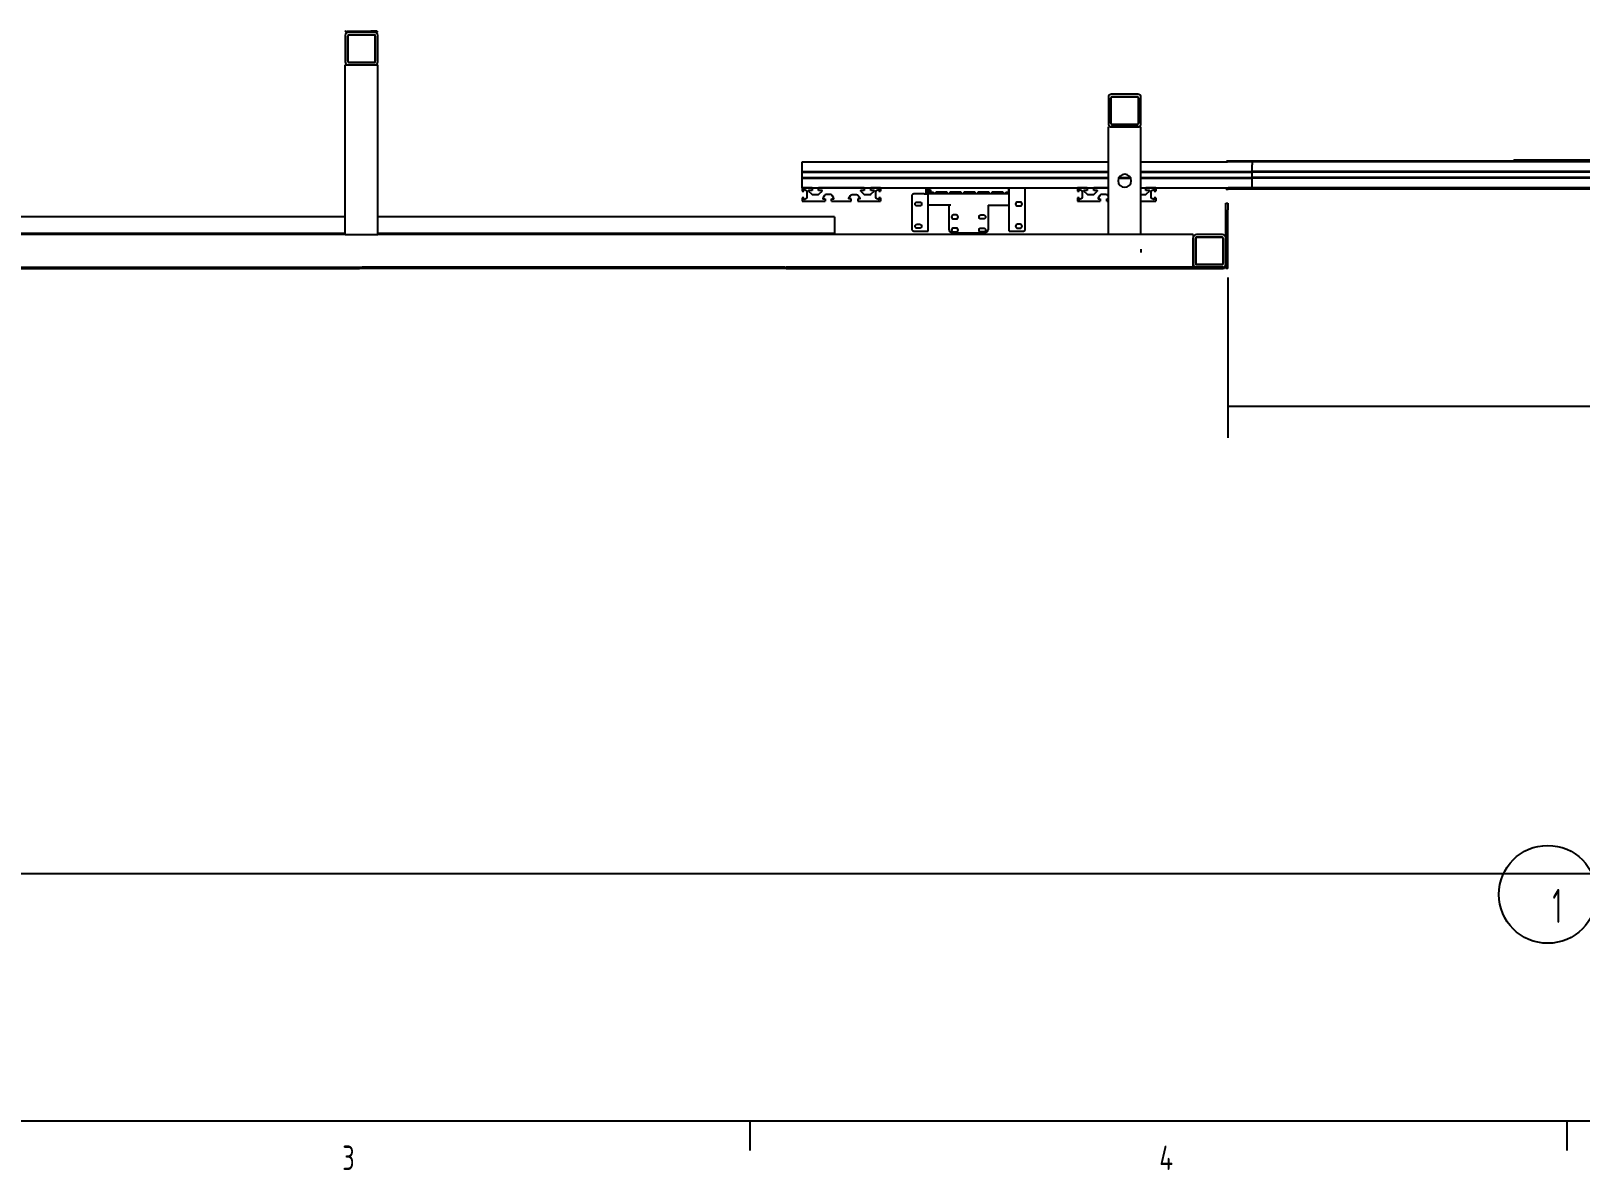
# Model space of a CAD drawing. Header units: millimetres. Extents: x 0 to 1189, y 0 to 841.
# Drawn here: x 187 to 345.4, y 5 to 121.4 of the extents above; entities that cross this region are included whole.
import ezdxf

# ---------------------------------------------------------------- set-up
doc = ezdxf.new("R2010")
doc.units = ezdxf.units.MM
for name, color, linetype, true_color in [('1', 7, 'CONTINUOUS', 0xffffff), ('162', 7, 'CONTINUOUS', 0xffffff), ('5', 7, 'CONTINUOUS', 0xffffff)]:
    doc.layers.add(name, color=color, linetype=linetype, true_color=true_color)
doc.styles.add('iso-1', font='isocp.shx')
doc.dimstyles.get("Standard").update_dxf_attribs({"dimtxt": 0.18, "dimasz": 0.18, "dimexe": 0.18, "dimexo": 0.0625, "dimgap": 0.09, "dimtad": 0, "dimtih": 1, "dimtoh": 1, "dimdec": 4, "dimzin": 0, "dimdsep": 46, "dimtxsty": 'Standard', "dimcen": 0.09, "dimadec": 0, "dimazin": 0, "dimtfac": 1, "dimtdec": 4, "dimtofl": 0, "dimtmove": 0, "dimatfit": 3, "dimfxl": 1, "dimtolj": 1, "dimtzin": 0, "dimarcsym": 0})

# ---------------------------------------------------------------- blocks, each defined once
blk = doc.blocks.new('IDSYMBOL3')
at = {"layer": '1', "color": 152, "linetype": 'Continuous'}
blk.add_circle((342.02, 33.18), 5, dxfattribs=at)
at = {"layer": '1', "color": 87, "linetype": 'Continuous', "insert": (342.5, 30.25), "char_height": 3.5, "attachment_point": 7, "line_spacing_factor": 0.963855, "style": 'iso-1'}
blk.add_mtext('\\W00.625;1 ', dxfattribs=at)
blk = doc.blocks.new('DimnDraft3D13')
at = {"layer": '1', "color": 152, "linetype": 'Continuous', "transparency": 16777216}
for p, q in [((415.98, 165.58), (415.98, 79.83)), ((309.31, 96.18), (309.31, 79.83))]:
    blk.add_line(p, q, dxfattribs=at)
at = {"layer": '1', "color": 27, "linetype": 'Continuous', "transparency": 16777216}
blk.add_line((415.98, 83), (309.31, 83), dxfattribs=at)
for points in [[(309.31, 83), (312.49, 83.56), (312.49, 82.44), (309.31, 83)], [(415.98, 83), (412.8, 82.44), (412.8, 83.56), (415.98, 83)]]:
    blk.add_solid(points, dxfattribs=at)
at = {"layer": '1', "color": 23, "linetype": 'Continuous', "transparency": 16777216, "insert": (359.39, 83.57), "char_height": 3.5, "attachment_point": 7, "line_spacing_factor": 0.963855, "style": 'iso-1'}
blk.add_mtext('\\W01.000;1600 ', dxfattribs=at)

msp = doc.modelspace()

# ---------------------------------------------------------------- linework, layer by layer
at = {"layer": '1', "color": 251, "linetype": 'Continuous'}
msp.add_line((90.564, 35.306), (640.45, 35.306), dxfattribs=at)
at = {"layer": '162', "color": 163, "linetype": 'Continuous'}
for p, q in [((1179, 10), (10, 10)), ((260.5, 7), (260.5, 10)), ((344, 7), (344, 10))]:
    msp.add_line(p, q, dxfattribs=at)
at = {"layer": '5', "color": 252, "linetype": 'Continuous'}
for p, q in [((219.11, 120.905), (219.11, 118.239)), ((219.282, 121.372), (219.377, 121.372)), ((219.377, 121.372), (221.71, 121.372)), ((219.377, 120.905), (219.377, 118.239)), ((219.377, 118.305), (219.377, 120.839)), ((222.11, 121.239), (219.443, 121.239)), ((222.11, 120.972), (219.443, 120.972)), ((219.51, 120.972), (222.043, 120.972)), ((222.377, 121.372), (221.71, 121.372)), ((222.377, 121.239), (222.11, 121.239)), ((222.177, 118.239), (222.177, 120.905)), ((222.177, 120.839), (222.177, 118.305)), ((222.377, 121.372), (222.377, 121.239)), ((222.443, 118.239), (222.443, 120.905)), ((219.11, 100.572), (219.11, 117.905)), ((219.11, 117.905), (219.443, 117.905)), ((219.443, 118.172), (222.11, 118.172)), ((219.443, 117.905), (222.11, 117.905)), ((219.443, 117.905), (222.11, 117.905)), ((222.043, 118.172), (219.51, 118.172)), ((222.11, 117.905), (222.443, 117.905)), ((222.443, 100.572), (222.443, 117.905)), ((297.11, 114.572), (297.11, 111.905)), ((297.377, 114.572), (297.377, 111.905)), ((297.377, 111.972), (297.377, 114.505)), ((300.11, 114.905), (297.443, 114.905)), ((300.11, 114.639), (297.443, 114.639)), ((297.51, 114.639), (300.043, 114.639)), ((300.177, 111.905), (300.177, 114.572)), ((300.177, 114.505), (300.177, 111.972)), ((300.443, 111.905), (300.443, 114.572)), ((297.11, 100.572), (297.11, 111.572)), ((297.443, 111.572), (297.11, 111.572)), ((297.443, 111.839), (300.11, 111.839)), ((300.11, 111.572), (297.443, 111.572)), ((297.443, 111.572), (300.11, 111.572)), ((300.043, 111.839), (297.51, 111.839)), ((300.443, 111.572), (300.11, 111.572)), ((300.443, 100.572), (300.443, 111.572)), ((265.823, 107.012), (265.823, 108.005)), ((265.823, 108.005), (297.11, 108.005)), ((300.444, 108.005), (309.254, 108.005)), ((309.303, 108.072), (309.254, 108.072)), ((309.254, 108.039), (309.303, 108.039)), ((309.303, 108.039), (309.254, 108.039)), ((309.254, 108.005), (309.303, 108.005)), ((339.236, 108.072), (309.303, 108.072)), ((309.303, 108.005), (309.303, 108.072)), ((339.236, 108.005), (309.303, 108.005)), ((311.823, 108.005), (311.823, 107.705)), ((339.236, 108.172), (338.546, 108.172)), ((339.236, 108.139), (338.546, 108.139)), ((338.546, 108.106), (339.236, 108.106)), ((339.236, 108.139), (338.636, 108.139)), ((338.636, 108.106), (338.636, 108.139)), ((339.236, 108.106), (338.636, 108.106)), ((415.769, 108.172), (339.236, 108.172)), ((339.236, 108.105), (339.236, 108.172)), ((415.769, 108.105), (339.236, 108.105)), ((339.236, 108.072), (339.836, 108.072)), ((339.236, 108.072), (339.926, 108.072)), ((339.236, 108.072), (339.236, 108.005)), ((339.236, 108.039), (339.926, 108.039)), ((413.156, 108.005), (339.237, 108.005)), ((339.836, 108.072), (339.836, 108.105)), ((265.823, 107.012), (297.11, 107.012)), ((265.823, 106.945), (265.823, 107.012)), ((265.823, 106.945), (297.11, 106.945)), ((265.823, 106.399), (265.823, 106.945)), ((265.823, 106.399), (297.11, 106.399)), ((265.823, 106.332), (265.823, 106.399)), ((265.823, 105.339), (265.823, 106.332)), ((265.823, 106.332), (297.11, 106.332)), ((298.165, 106.332), (299.392, 106.332)), ((298.197, 106.399), (299.36, 106.399)), ((300.444, 107.012), (311.823, 107.012)), ((300.444, 106.945), (311.823, 106.945)), ((300.444, 106.399), (311.823, 106.399)), ((300.444, 106.332), (311.823, 106.332)), ((311.823, 107.012), (311.823, 107.705)), ((413.156, 107.012), (311.823, 107.012)), ((311.823, 106.945), (311.823, 107.012)), ((413.156, 106.945), (311.823, 106.945)), ((311.823, 106.399), (311.823, 106.945)), ((413.156, 106.399), (311.823, 106.399)), ((311.823, 106.332), (311.823, 106.399)), ((413.156, 106.332), (311.823, 106.332)), ((311.823, 105.639), (311.823, 106.332)), ((265.823, 105.339), (265.823, 105.005)), ((266.823, 105.339), (265.823, 105.339)), ((265.823, 105.339), (297.11, 105.339)), ((265.823, 105.005), (265.989, 105.005)), ((265.989, 105.005), (265.989, 105.154)), ((266.036, 105.184), (266.171, 105.125)), ((266.289, 104.942), (266.289, 104.402)), ((266.466, 105.015), (266.765, 104.728)), ((266.823, 105.072), (266.489, 105.072)), ((266.823, 105.339), (266.823, 105.072)), ((266.903, 104.672), (267.409, 104.672)), ((272.156, 105.339), (267.489, 105.339)), ((267.489, 105.072), (267.489, 105.339)), ((267.823, 105.072), (267.489, 105.072)), ((267.547, 104.728), (267.846, 105.015)), ((268.098, 104.577), (267.921, 104.289)), ((268.711, 104.672), (268.268, 104.672)), ((269.058, 104.289), (268.881, 104.577)), ((270.587, 104.289), (270.764, 104.577)), ((270.935, 104.672), (271.378, 104.672)), ((271.548, 104.577), (271.725, 104.289)), ((271.8, 105.015), (272.098, 104.728)), ((272.156, 105.072), (271.823, 105.072)), ((272.156, 105.339), (272.156, 105.072)), ((272.237, 104.672), (272.742, 104.672)), ((273.823, 105.339), (272.823, 105.339)), ((272.823, 105.072), (272.823, 105.339)), ((273.156, 105.072), (272.823, 105.072)), ((272.881, 104.728), (273.179, 105.015)), ((273.356, 104.402), (273.356, 104.942)), ((273.475, 105.125), (273.609, 105.184)), ((273.656, 105.154), (273.656, 105.005)), ((273.656, 105.005), (273.823, 105.005)), ((273.823, 105.339), (273.823, 105.005)), ((293.956, 105.339), (293.956, 105.005)), ((294.956, 105.339), (293.956, 105.339)), ((293.956, 105.005), (294.123, 105.005)), ((294.123, 105.005), (294.123, 105.154)), ((294.17, 105.184), (294.304, 105.125)), ((294.423, 104.942), (294.423, 104.402)), ((294.6, 105.015), (294.898, 104.728)), ((294.956, 105.072), (294.623, 105.072)), ((294.956, 105.339), (294.956, 105.072)), ((295.037, 104.672), (295.542, 104.672)), ((297.11, 105.339), (295.623, 105.339)), ((295.623, 105.072), (295.623, 105.339)), ((295.956, 105.072), (295.623, 105.072)), ((295.681, 104.728), (295.979, 105.015)), ((296.231, 104.577), (296.054, 104.289)), ((296.844, 104.672), (296.401, 104.672)), ((297.11, 104.422), (297.015, 104.577)), ((300.443, 104.672), (300.876, 104.672)), ((300.444, 105.339), (309.157, 105.339)), ((301.956, 105.339), (300.956, 105.339)), ((300.956, 105.072), (300.956, 105.339)), ((301.289, 105.072), (300.956, 105.072)), ((301.014, 104.728), (301.313, 105.015)), ((301.489, 104.402), (301.489, 104.942)), ((301.608, 105.125), (301.743, 105.184)), ((301.789, 105.154), (301.789, 105.005)), ((301.789, 105.005), (301.956, 105.005)), ((301.956, 105.339), (301.956, 105.005)), ((309.156, 105.205), (309.156, 105.339)), ((309.156, 105.339), (309.356, 105.339)), ((309.156, 105.205), (309.356, 105.205)), ((415.623, 105.339), (309.356, 105.339)), ((415.623, 105.205), (309.356, 105.205)), ((311.823, 105.339), (311.823, 105.639)), ((265.989, 104.339), (265.823, 104.339)), ((265.823, 104.339), (265.823, 104.005)), ((265.823, 104.005), (268.156, 104.005)), ((265.989, 104.19), (265.989, 104.339)), ((266.171, 104.219), (266.036, 104.159)), ((267.949, 104.239), (268.156, 104.239)), ((268.156, 104.239), (268.156, 104.005)), ((268.823, 104.005), (268.823, 104.239)), ((268.823, 104.239), (269.03, 104.239)), ((268.823, 104.005), (270.823, 104.005)), ((270.823, 104.239), (270.616, 104.239)), ((270.823, 104.005), (270.823, 104.239)), ((271.489, 104.239), (271.489, 104.005)), ((271.696, 104.239), (271.489, 104.239)), ((271.489, 104.005), (273.823, 104.005)), ((273.609, 104.159), (273.475, 104.219)), ((273.656, 104.339), (273.656, 104.19)), ((273.823, 104.339), (273.656, 104.339)), ((273.823, 104.339), (273.823, 104.005)), ((294.123, 104.339), (293.956, 104.339)), ((293.956, 104.339), (293.956, 104.005)), ((293.956, 104.005), (296.289, 104.005)), ((294.123, 104.19), (294.123, 104.339)), ((294.304, 104.219), (294.17, 104.159)), ((296.082, 104.239), (296.289, 104.239)), ((296.289, 104.239), (296.289, 104.005)), ((296.956, 104.005), (296.956, 104.239)), ((296.956, 104.239), (297.11, 104.239)), ((296.956, 104.005), (297.11, 104.005)), ((300.443, 104.005), (301.956, 104.005)), ((301.743, 104.159), (301.608, 104.219)), ((301.789, 104.339), (301.789, 104.19)), ((301.956, 104.339), (301.789, 104.339)), ((301.956, 104.339), (301.956, 104.005)), ((309.11, 103.772), (309.31, 103.772)), ((309.11, 103.105), (309.11, 103.772)), ((309.11, 97.772), (309.11, 103.105)), ((309.31, 103.772), (309.31, 103.105)), ((309.31, 97.772), (309.31, 103.105)), ((219.11, 102.405), (159.11, 102.405)), ((269.11, 102.405), (222.443, 102.405)), ((269.11, 102.405), (269.11, 101.572)), ((269.11, 101.572), (269.11, 100.739)), ((219.111, 100.572), (135.777, 100.572)), ((159.11, 100.739), (219.11, 100.739)), ((219.11, 100.572), (219.443, 100.572)), ((219.443, 100.572), (222.11, 100.572)), ((222.11, 100.572), (222.443, 100.572)), ((297.109, 100.572), (222.442, 100.572)), ((222.443, 100.739), (269.11, 100.739)), ((297.443, 100.572), (297.11, 100.572)), ((300.11, 100.572), (297.443, 100.572)), ((300.443, 100.572), (300.11, 100.572)), ((305.777, 100.572), (300.443, 100.572)), ((305.777, 100.572), (305.777, 100.239)), ((305.777, 100.239), (305.777, 97.572)), ((305.777, 97.572), (305.777, 100.239)), ((306.043, 100.239), (306.043, 97.572)), ((306.043, 97.639), (306.043, 100.172)), ((308.777, 100.572), (306.11, 100.572)), ((308.777, 100.305), (306.11, 100.305)), ((306.177, 100.305), (308.71, 100.305)), ((308.843, 97.572), (308.843, 100.239)), ((308.843, 100.172), (308.843, 97.639)), ((309.11, 97.572), (309.11, 100.239)), ((177.51, 97.239), (220.577, 97.239)), ((177.51, 97.105), (220.577, 97.105)), ((220.577, 97.239), (220.71, 97.239)), ((220.71, 97.105), (220.577, 97.105)), ((220.71, 97.105), (220.71, 97.239)), ((220.71, 97.239), (220.71, 97.105)), ((220.71, 97.239), (220.843, 97.239)), ((220.843, 97.105), (220.71, 97.105)), ((263.91, 97.239), (220.843, 97.239)), ((263.91, 97.105), (220.843, 97.105)), ((264.043, 97.239), (263.91, 97.239)), ((264.043, 97.105), (263.91, 97.105)), ((264.043, 97.239), (264.043, 97.105)), ((264.043, 97.105), (264.043, 97.239)), ((264.043, 97.239), (264.177, 97.239)), ((264.177, 97.105), (264.043, 97.105)), ((308.843, 97.239), (264.177, 97.239)), ((264.177, 97.105), (308.843, 97.105)), ((305.777, 97.239), (305.777, 97.572)), ((306.11, 97.505), (308.777, 97.505)), ((306.11, 97.239), (308.777, 97.239)), ((308.71, 97.505), (306.177, 97.505)), ((308.843, 97.239), (308.977, 97.239)), ((308.977, 97.105), (308.843, 97.105)), ((308.977, 97.239), (308.977, 97.105)), ((309.11, 97.105), (309.11, 97.772)), ((309.31, 97.105), (309.11, 97.105)), ((309.31, 97.105), (309.31, 97.772))]:
    msp.add_line(p, q, dxfattribs=at)
at = {"layer": '5', "color": 163, "linetype": 'Continuous'}
for p, q in [((278.289, 104.732), (277.223, 104.732)), ((278.289, 104.732), (278.689, 104.732)), ((278.489, 105.132), (278.489, 105.339)), ((278.489, 104.932), (278.489, 105.132)), ((278.56, 105.132), (278.489, 105.132)), ((278.489, 104.732), (278.489, 104.932)), ((278.489, 104.932), (278.689, 104.932)), ((278.56, 105.339), (278.56, 105.132)), ((278.666, 105.132), (278.56, 105.132)), ((278.666, 105.132), (278.666, 105.339)), ((278.889, 105.132), (278.666, 105.132)), ((278.689, 104.932), (278.689, 105.132)), ((278.689, 104.732), (278.689, 104.932)), ((278.689, 100.932), (278.689, 104.732)), ((278.723, 104.732), (278.723, 104.932)), ((278.923, 104.932), (278.723, 104.932)), ((278.923, 104.732), (278.723, 104.732)), ((278.889, 105.132), (278.923, 105.132)), ((278.923, 105.132), (278.923, 104.909)), ((278.923, 104.909), (278.923, 104.802)), ((278.923, 104.909), (279.223, 104.909)), ((279.223, 104.802), (278.923, 104.802)), ((278.923, 104.802), (278.923, 104.732)), ((286.923, 104.732), (278.923, 104.732)), ((279.223, 104.909), (279.223, 104.802)), ((280.649, 104.909), (279.489, 104.909)), ((279.489, 104.909), (279.489, 104.802)), ((279.489, 104.802), (280.649, 104.802)), ((280.649, 104.802), (280.649, 104.909)), ((282.076, 104.909), (280.916, 104.909)), ((280.916, 104.909), (280.916, 104.802)), ((280.916, 104.802), (282.076, 104.802)), ((282.076, 104.802), (282.076, 104.909)), ((283.503, 104.909), (282.343, 104.909)), ((282.343, 104.909), (282.343, 104.802)), ((282.343, 104.802), (283.503, 104.802)), ((283.503, 104.802), (283.503, 104.909)), ((284.929, 104.909), (283.769, 104.909)), ((283.769, 104.909), (283.769, 104.802)), ((283.769, 104.802), (284.929, 104.802)), ((284.929, 104.802), (284.929, 104.909)), ((286.356, 104.909), (285.196, 104.909)), ((285.196, 104.909), (285.196, 104.802)), ((285.196, 104.802), (286.356, 104.802)), ((286.356, 104.802), (286.356, 104.909)), ((286.623, 104.909), (286.923, 104.909)), ((286.623, 104.802), (286.623, 104.909)), ((286.923, 104.802), (286.623, 104.802)), ((286.923, 105.132), (286.923, 105.339)), ((286.923, 104.909), (286.923, 105.132)), ((286.923, 104.909), (286.923, 104.802)), ((286.923, 104.732), (286.923, 104.802)), ((286.956, 100.932), (286.956, 105.339)), ((288.623, 101.132), (288.623, 105.339)), ((277.023, 104.532), (277.023, 101.132)), ((277.556, 103.899), (277.823, 103.899)), ((277.823, 103.499), (277.556, 103.499)), ((279.089, 103.599), (278.716, 103.599)), ((280.723, 103.599), (278.789, 103.599)), ((281.023, 103.599), (280.723, 103.599)), ((280.823, 101.078), (280.823, 103.599)), ((284.823, 103.599), (284.823, 101.078)), ((284.823, 103.599), (284.923, 103.599)), ((284.923, 103.599), (286.856, 103.599)), ((286.856, 103.599), (286.929, 103.599)), ((288.089, 103.899), (287.823, 103.899)), ((287.823, 103.499), (288.089, 103.499)), ((277.556, 101.632), (277.823, 101.632)), ((281.556, 102.579), (281.289, 102.579)), ((281.289, 102.179), (281.556, 102.179)), ((284.089, 102.579), (284.356, 102.579)), ((284.356, 102.179), (284.089, 102.179)), ((288.089, 101.632), (287.823, 101.632)), ((277.223, 100.932), (278.289, 100.932)), ((277.823, 101.232), (277.556, 101.232)), ((278.289, 100.932), (278.689, 100.932)), ((280.923, 100.905), (281.176, 100.759)), ((284.369, 100.732), (281.276, 100.732)), ((281.556, 101.245), (281.289, 101.245)), ((281.289, 100.845), (281.556, 100.845)), ((284.089, 101.245), (284.356, 101.245)), ((284.356, 100.845), (284.089, 100.845)), ((284.469, 100.759), (284.723, 100.905)), ((286.956, 100.932), (287.356, 100.932)), ((287.356, 100.932), (288.423, 100.932)), ((287.823, 101.232), (288.089, 101.232))]:
    msp.add_line(p, q, dxfattribs=at)
at = {"layer": '5', "color": 172, "linetype": 'Continuous'}
for p, q in [((220.61, 100.572), (220.943, 100.572)), ((300.443, 99.072), (300.443, 98.739)), ((300.443, 99.072), (300.443, 98.739)), ((300.443, 99.072), (300.443, 98.739)), ((300.443, 99.072), (300.443, 98.739)), ((300.443, 99.072), (300.443, 98.739)), ((300.443, 99.072), (300.443, 98.739))]:
    msp.add_line(p, q, dxfattribs=at)
at = {"layer": '5', "color": 252, "linetype": 'Continuous', "extrusion": (0, 0, -1)}
msp.add_circle((-298.777, 106.072), 0.667, dxfattribs=at)
at = {"layer": '5', "color": 252, "linetype": 'Continuous'}
for centre, radius, start, end in [((219.443, 120.905), 0.333, 90, 180), ((219.443, 120.905), 0.0667, 90, 180), ((219.51, 120.839), 0.133, 90, 180), ((222.043, 120.839), 0.133, 0, 90), ((222.11, 120.905), 0.333, 0, 90), ((222.11, 120.905), 0.0667, 0, 90), ((219.443, 118.239), 0.333, 180, 270), ((219.51, 118.305), 0.133, 180, 270), ((219.443, 118.239), 0.0667, 180, 270), ((222.043, 118.305), 0.133, 270, 0), ((222.11, 118.239), 0.0667, 270, 0), ((222.11, 118.239), 0.333, 270, 0), ((297.443, 114.572), 0.333, 90, 180), ((297.443, 114.572), 0.0667, 90, 180), ((297.51, 114.505), 0.133, 90, 180), ((300.043, 114.505), 0.133, 0, 90), ((300.11, 114.572), 0.333, 0, 90), ((300.11, 114.572), 0.0667, 0, 90), ((297.443, 111.905), 0.333, 180, 270), ((297.51, 111.972), 0.133, 180, 270), ((297.443, 111.905), 0.0667, 180, 270), ((300.043, 111.972), 0.133, 270, 0), ((300.11, 111.905), 0.333, 270, 0), ((300.11, 111.905), 0.0667, 270, 0), ((309.254, 108.039), 0.0335, 90, 270), ((309.254, 108.039), 0.000133, 90, 270), ((266.489, 105.039), 0.0333, 90, 226.13073), ((266.903, 104.872), 0.2, 226.13073, 270), ((267.409, 104.872), 0.2, 270, 313.86927), ((267.823, 105.039), 0.0333, 313.86927, 90), ((268.268, 104.472), 0.2, 90, 148.3925), ((268.711, 104.472), 0.2, 31.6075, 90), ((271.823, 105.039), 0.0333, 90, 226.13073), ((272.237, 104.872), 0.2, 226.13073, 270), ((272.742, 104.872), 0.2, 270, 313.86927), ((273.156, 105.039), 0.0333, 313.86927, 90), ((294.623, 105.039), 0.0333, 90, 226.13073), ((295.037, 104.872), 0.2, 226.13073, 270), ((295.542, 104.872), 0.2, 270, 313.86927), ((295.956, 105.039), 0.0333, 313.86927, 90), ((296.401, 104.472), 0.2, 90, 148.3925), ((296.844, 104.472), 0.2, 31.6075, 90), ((300.876, 104.872), 0.2, 270, 313.86927), ((301.289, 105.039), 0.0333, 313.86927, 90), ((267.949, 104.272), 0.0333, 148.3925, 270), ((269.03, 104.272), 0.0333, 270, 31.6075), ((296.082, 104.272), 0.0333, 148.3925, 270), ((306.11, 100.239), 0.333, 90, 180), ((306.11, 100.239), 0.0667, 90, 180), ((306.177, 100.172), 0.133, 90, 180), ((308.71, 100.172), 0.133, 0, 90), ((308.777, 100.239), 0.333, 0, 90), ((308.777, 100.239), 0.0667, 0, 90), ((306.11, 97.572), 0.333, 180, 270), ((306.177, 97.639), 0.133, 180, 270), ((306.11, 97.572), 0.0667, 180, 270), ((308.71, 97.639), 0.133, 270, 0), ((308.777, 97.572), 0.0667, 270, 0), ((308.777, 97.572), 0.333, 270, 0)]:
    msp.add_arc(centre, radius, start, end, dxfattribs=at)
at = {"layer": '5', "color": 252, "linetype": 'Continuous', "extrusion": (0, 0, -1)}
for centre, radius, start, end in [((-219.377, 121.572), 0.333, 270, 295.2269), ((-338.546, 108.122), 0.05, 270, 90), ((-338.546, 108.122), 0.0167, 270, 90), ((-339.926, 108.089), 0.0167, 100.26469, 270), ((-339.926, 108.089), 0.05, 160.85498, 270), ((-266.023, 105.154), 0.0333, 360, 113.96249), ((-266.089, 104.942), 0.2, 113.96249, 180), ((-270.935, 104.472), 0.2, 31.6075, 90), ((-271.378, 104.472), 0.2, 90, 148.3925), ((-273.556, 104.942), 0.2, 0, 66.03751), ((-273.623, 105.154), 0.0333, 66.03751, 180), ((-294.156, 105.154), 0.0333, 360, 113.96249), ((-294.223, 104.942), 0.2, 113.96249, 180), ((-301.689, 104.942), 0.2, 0, 66.03751), ((-301.756, 105.154), 0.0333, 66.03751, 180), ((-266.023, 104.19), 0.0333, 246.03751, 360), ((-266.089, 104.402), 0.2, 180, 246.03751), ((-270.616, 104.272), 0.0333, 270, 31.6075), ((-271.696, 104.272), 0.0333, 148.3925, 270), ((-273.556, 104.402), 0.2, 293.96249, 0), ((-273.623, 104.19), 0.0333, 180, 293.96249), ((-294.156, 104.19), 0.0333, 246.03751, 360), ((-294.223, 104.402), 0.2, 180, 246.03751), ((-301.689, 104.402), 0.2, 293.96249, 0), ((-301.756, 104.19), 0.0333, 180, 293.96249)]:
    msp.add_arc(centre, radius, start, end, dxfattribs=at)
at = {"layer": '5', "color": 163, "linetype": 'Continuous'}
for centre, start, end in [((277.223, 104.532), 90, 180), ((287.823, 103.699), 90, 270), ((288.089, 103.699), 270, 90), ((281.289, 102.379), 90, 270), ((281.556, 102.379), 270, 90), ((287.823, 101.432), 90, 270), ((288.089, 101.432), 270, 90), ((277.223, 101.132), 180, 270), ((281.023, 101.078), 180, 240), ((281.289, 101.045), 90, 270), ((281.276, 100.932), 240, 270), ((281.556, 101.045), 270, 90), ((284.369, 100.932), 270, 300), ((284.623, 101.078), 300, 0), ((288.423, 101.132), 270, 0)]:
    msp.add_arc(centre, 0.2, start, end, dxfattribs=at)
at = {"layer": '5', "color": 163, "linetype": 'Continuous', "extrusion": (0, 0, -1)}
for centre, start, end in [((-277.556, 103.699), 270, 90), ((-277.823, 103.699), 90, 270), ((-277.556, 101.432), 270, 90), ((-277.823, 101.432), 90, 270), ((-284.089, 102.379), 270, 90), ((-284.356, 102.379), 90, 270), ((-284.089, 101.045), 270, 90), ((-284.356, 101.045), 90, 270)]:
    msp.add_arc(centre, 0.2, start, end, dxfattribs=at)
at = {"layer": '5', "color": 252, "linetype": 'Continuous'}
msp.add_open_spline([(219.081, 121.418), (219.084, 121.412), (219.088, 121.404), (219.099, 121.388), (219.105, 121.379), (219.118, 121.361), (219.126, 121.352), (219.142, 121.335), (219.15, 121.327), (219.168, 121.312), (219.176, 121.305), (219.194, 121.293), (219.202, 121.288), (219.211, 121.283), (219.212, 121.282), (219.213, 121.282)], degree=3, knots=[0, 0, 0, 0, 0.1634359, 0.1634359, 0.3268717, 0.3268717, 0.4903076, 0.4903076, 0.6537435, 0.6537435, 0.8171793, 0.8171793, 0.9806152, 0.9806152, 1, 1, 1, 1], dxfattribs=at)
msp.add_open_spline([(219.235, 121.27), (219.282, 121.372)], degree=1, dxfattribs=at)

# ---------------------------------------------------------------- block references
at = {"layer": '1', "color": 152, "linetype": 'Continuous'}
msp.add_blockref('IDSYMBOL3', (0, 0), dxfattribs=at)

# ---------------------------------------------------------------- texts
at = {"layer": '162', "color": 163, "linetype": 'Continuous', "char_height": 2.5, "attachment_point": 7, "line_spacing_factor": 0.963855, "style": 'iso-1'}
for s, insert in [('\\W00.795;3 ', (218.815, 5.021)), ('\\W00.841;4 ', (302.315, 5.021))]:
    msp.add_mtext(s, dxfattribs=dict(at, insert=insert))

# ---------------------------------------------------------------- dimensions: what is measured, and where the dimension line sits
at = {"layer": '1', "color": 27, "linetype": 'Continuous', "lineweight": -3}
dim = msp.add_linear_dim(base=(309.31, 83.004), p1=(415.977, 165.584), p2=(309.31, 96.184), text='\\C23;1600', dimstyle='Standard', override={"dimtxt": 3.5, "dimasz": 3.175, "dimexe": 3.175, "dimexo": 1.5875, "dimgap": 1.75, "dimtad": 1, "dimtih": 0, "dimdec": 2, "dimzin": 8, "dimtxsty": 'iso-1', "dimsah": 1, "dimclrd": 27, "dimclre": 152, "dimclrt": 23, "dimtm": -0.005, "dimtdec": 3, "dimtofl": 1, "dimtmove": 0}, dxfattribs=at)
dim.commit()
dim.dimension.update_dxf_attribs({"geometry": 'DimnDraft3D13', "text_midpoint": (362.643, 83.004), "dimtype": 160})

doc.saveas('drawing.dxf')
